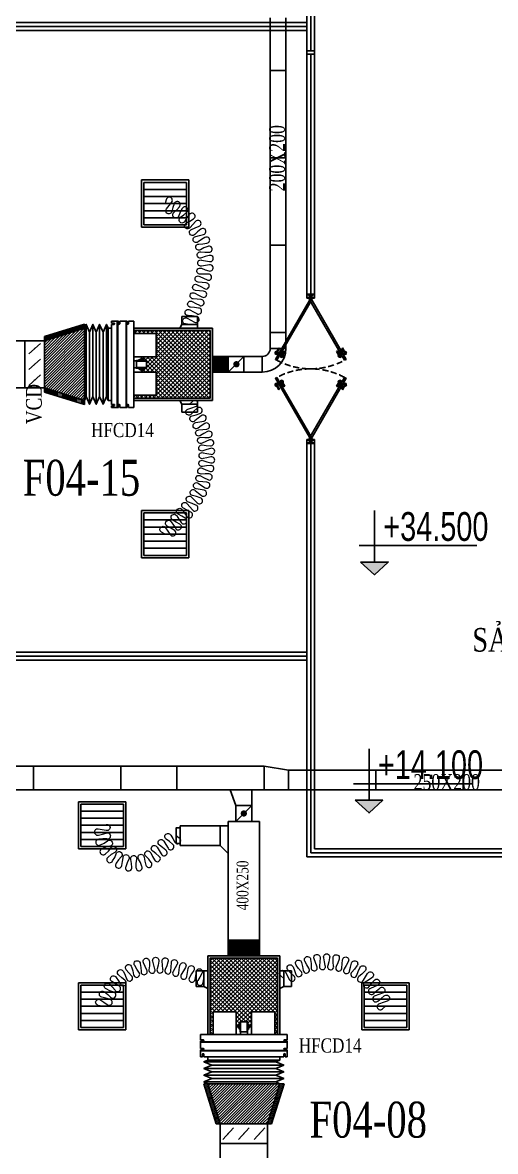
# Model space of a CAD drawing. Header units: metres. Extents: x 352651 to 1421851, y -87441 to -24441.
# Drawn here: x 643170 to 649179, y -62804 to -48460 of the extents above; entities that cross this region are included whole.
import ezdxf
from ezdxf.enums import TextEntityAlignment as Align

# ---------------------------------------------------------------- set-up
doc = ezdxf.new("R2010")
doc.units = ezdxf.units.M
doc.header["$LTSCALE"] = 300
doc.header["$MEASUREMENT"] = 0
doc.linetypes.add('DASHED2', pattern=[0.375, 0.25, -0.125])
doc.layers.get('0').update_dxf_attribs({"linetype": 'CONTINUOUS'})
for name, color, linetype in [('bat noi mem', 4, 'CONTINUOUS'), ('CUA', 8, 'CONTINUOUS'), ('CUAGIO', 2, 'CONTINUOUS'), ('KHUAT', 8, 'DASHED2'), ('KT', 1, 'CONTINUOUS'), ('TEXT', 4, 'CONTINUOUS'), ('THAY', 9, 'CONTINUOUS'), ('thiet bi', 11, 'CONTINUOUS')]:
    doc.layers.add(name, color=color, linetype=linetype)
doc.layers.add('noi mem', color=5, linetype='BATTING', lineweight=0)
doc.styles.add('ANO', font='VnAvantH.TTF')
doc.styles.add('chu thich', font='vntimeh.shx', dxfattribs={"width": 0.8})
doc.styles.add('PHU', font='vntimeh.shx', dxfattribs={"width": 0.8})
doc.styles.add('ROMANS', font='romans.shx', dxfattribs={"width": 0.75, "bigfont": 'romancvn.shx'})
doc.linetypes.add('BATTING', pattern='A,0.0001,-0.1,[134,ltypeshp.shx,S=0.1,R=0,X=-0.1,Y=0],-0.2,[134,ltypeshp.shx,S=0.1,R=180,X=0.1,Y=0],-0.1', length=0.4001)
pattern_1 = [(90, (701404.173, -608471.175), (12.5, 6.25), [0, -12.5])]
pattern_2 = [(180, (1201650.94, -4495.648), (-6.25, 12.5), [0, -12.5])]

# ---------------------------------------------------------------- blocks, each defined once
blk = doc.blocks.new('COTSAN')
for p, q in [((0, 1.044), (0, 5.58)), ((-1.335, 2.537), (8.895, 2.537))]:
    blk.add_line(p, q)
blk.add_lwpolyline([(-1.199, 1.107), (1.201, 1.107), (0.001, 0)], close=True)
blk.add_solid([(-1.199, 1.107), (1.201, 1.107), (0.001, 0)])
at = {"style": 'ANO', "width": 0.75}
blk.add_attdef('+0.000', (0.773, 2.941), '', height=2.5, dxfattribs=at)
blk = doc.blocks.new('SAG')
at = {"layer": 'CUAGIO'}
for p, q in [((-300, 300), (-300, -300)), ((300, 300), (-300, 300)), ((300, -300), (300, 300)), ((-300, -300), (300, -300))]:
    blk.add_line(p, q, dxfattribs=at)
at = {"layer": 'CUAGIO', "color": 8}
for p, q in [((-270, 270), (-270, -270)), ((270, 270), (-270, 270)), ((-180, -270), (-180, 270)), ((-90, -270), (-90, 270)), ((0, -270), (0, 270)), ((90, -270), (90, 270)), ((180, -270), (180, 270)), ((270, -270), (270, 270)), ((-270, -270), (270, -270))]:
    blk.add_line(p, q, dxfattribs=at)
blk = doc.blocks.new('bac noi mem')
at = {"layer": 'bat noi mem'}
for p, q in [((493887, -64673), (493867, -64693)), ((494047, -64673), (493887, -64673)), ((494047, -64673), (494067, -64693)), ((494067, -64693), (493867, -64693)), ((493867, -64693), (493887, -64713)), ((493887, -64713), (493867, -64733)), ((494067, -64733), (493867, -64733)), ((493867, -64733), (493887, -64753)), ((493887, -64753), (493867, -64773)), ((494067, -64773), (493867, -64773)), ((493867, -64773), (493887, -64793)), ((493887, -64793), (493867, -64813)), ((494067, -64813), (493867, -64813)), ((493867, -64813), (493887, -64833)), ((493887, -64833), (493867, -64853)), ((494047, -64713), (493887, -64713)), ((494047, -64753), (493887, -64753)), ((494047, -64793), (493887, -64793)), ((494047, -64833), (493887, -64833)), ((494067, -64693), (494047, -64713)), ((494047, -64713), (494067, -64733)), ((494067, -64733), (494047, -64753)), ((494047, -64753), (494067, -64773)), ((494067, -64773), (494047, -64793)), ((494047, -64793), (494067, -64813)), ((494067, -64813), (494047, -64833)), ((494047, -64833), (494067, -64853)), ((494067, -64853), (493867, -64853)), ((493867, -64853), (493887, -64873)), ((494047, -64873), (493887, -64873)), ((494067, -64853), (494047, -64873))]:
    blk.add_line(p, q, dxfattribs=at)

msp = doc.modelspace()

# ---------------------------------------------------------------- hatches: boundary and pattern name
at = {"layer": 'CUAGIO'}
h = msp.add_hatch(dxfattribs=at)
h.set_pattern_fill('DOTS', color=2, scale=200, angle=90, style=0)
h.set_pattern_definition(pattern_1)
h.paths.add_polyline_path([(643447.1, -52502.4), (643447.1, -52450), (643957.1, -52292), (643957.1, -52344.4)])
h = msp.add_hatch(dxfattribs=at)
h.set_pattern_fill('ANSI31', color=256, scale=200, style=0)
h.set_pattern_definition([(45, (-181458.12, -88621.382), (-17.6776695, 17.6776695), [])])
h.paths.add_polyline_path([(643957.1, -52344.4), (643447.1, -52502.4), (643447.1, -53102.4), (643957.1, -53260.4)])
h = msp.add_hatch(dxfattribs=at)
h.set_pattern_fill('DOTS', color=2, scale=200, angle=-90, style=0)
h.set_pattern_definition([(270, (675119.59, 545734.478), (12.5, -6.25), [0, -12.5])])
h.paths.add_polyline_path([(645552.1, -53230.4), (644582.1, -53230.4), (644582.1, -53260.4), (645582.1, -53260.4), (645582.1, -52344.4), (644582.1, -52344.4), (644582.1, -52374.4), (645552.1, -52374.4)])
at = {"layer": 'CUAGIO', "ltscale": 1.5}
h = msp.add_hatch(dxfattribs=at)
h.set_pattern_fill('ANSI37', color=9, scale=300, style=0)
h.set_pattern_definition([(45, (176535.114, 157.193), (-26.5165043, 26.5165043), []), (135, (176535.114, 157.193), (-26.5165043, -26.5165043), [])])
h.paths.add_polyline_path([(644868.1, -52900.6), (644868.1, -53195.6), (644582.1, -53195.6), (644582.1, -53230.4), (645552.1, -53230.4), (645552.1, -52374.4), (644582.1, -52374.4), (644582.1, -52410.6), (644868.1, -52410.6), (644868.1, -52705.6), (644680.7, -52705.6), (644680.7, -52735), (644700.9, -52735), (644700.9, -52745.5), (644716.7, -52745.5), (644716.7, -52755.4), (644741.6, -52755.4, -1), (644743.7, -52761.9), (644743.7, -52844.3, -1), (644741.6, -52850.7), (644716.7, -52850.7), (644716.7, -52860.6), (644700.9, -52860.6), (644700.9, -52871.2), (644680.7, -52871.2), (644680.7, -52900.6)])
at = {"layer": 'CUAGIO'}
h = msp.add_hatch(dxfattribs=at)
h.set_pattern_fill('DOTS', color=2, scale=200, angle=90, style=0)
h.set_pattern_definition(pattern_1)
h.paths.add_polyline_path([(643447.1, -53154.7), (643447.1, -53102.4), (643957.1, -53260.4), (643957.1, -53312.7)])
h = msp.add_hatch(dxfattribs=at)
h.set_pattern_fill('DOTS', color=2, scale=200, style=0)
h.set_pattern_definition([(0, (47445.287, -30780.231), (6.25, 12.5), [0, -12.5])])
h.paths.add_polyline_path([(646410.1, -60347.7), (646410.1, -61317.7), (646440.1, -61317.7), (646440.1, -60317.7), (645524.1, -60317.7), (645524.1, -61317.7), (645554.1, -61317.7), (645554.1, -60347.7)])
at = {"layer": 'CUAGIO', "ltscale": 1.5}
h = msp.add_hatch(dxfattribs=at)
h.set_pattern_fill('ANSI37', color=9, scale=300, style=0)
h.set_pattern_definition([(45, (94860.246, -717.186), (-26.5165043, 26.5165043), []), (135, (94860.246, -717.186), (-26.5165043, -26.5165043), [])])
h.paths.add_polyline_path([(645885.3, -61031.7), (645885.3, -61219.1), (645914.7, -61219.1), (645914.7, -61198.9), (645925.3, -61198.9), (645925.3, -61183.1), (645935.2, -61183.1), (645935.2, -61158.2, -1), (645941.7, -61156.1), (646024, -61156.1, -1), (646030.5, -61158.2), (646030.5, -61183.1), (646040.4, -61183.1), (646040.4, -61198.9), (646050.9, -61198.9), (646050.9, -61219.1), (646080.3, -61219.1), (646080.3, -61031.7), (646375.3, -61031.7), (646375.3, -61317.7), (646410.1, -61317.7), (646410.1, -60347.7), (645554.1, -60347.7), (645554.1, -61317.7), (645590.3, -61317.7), (645590.3, -61031.7)])
at = {"layer": 'CUAGIO'}
h = msp.add_hatch(dxfattribs=at)
h.set_pattern_fill('DOTS', color=2, scale=200, angle=180, style=0)
h.set_pattern_definition(pattern_2)
h.paths.add_polyline_path([(645682.1, -62452.7), (645629.8, -62452.7), (645471.8, -61942.7), (645524.1, -61942.7)])
h = msp.add_hatch(dxfattribs=at)
h.set_pattern_fill('ANSI31', color=256, scale=200, style=0)
h.set_pattern_definition([(45, (-181458.12, -88268.802), (-17.6776695, 17.6776695), [])])
h.paths.add_polyline_path([(645524.1, -61942.7), (645682.1, -62452.7), (646282.1, -62452.7), (646440.1, -61942.7)])
h = msp.add_hatch(dxfattribs=at)
h.set_pattern_fill('DOTS', color=2, scale=200, angle=180, style=0)
h.set_pattern_definition(pattern_2)
h.paths.add_polyline_path([(646334.5, -62452.7), (646282.1, -62452.7), (646440.1, -61942.7), (646492.5, -61942.7)])

# ---------------------------------------------------------------- linework, layer by layer
at = {"layer": 'bat noi mem'}
for p, q in [((643957.1, -53260.4), (643957.1, -52344.4)), ((643978.6, -53210.4), (643978.6, -52294.4)), ((644064.3, -53210.4), (644064.3, -52294.4)), ((644150, -52294.4), (644150, -53210.4)), ((644235.7, -52294.4), (644235.7, -53210.4)), ((644021.4, -52394.4), (644021.4, -53310.4)), ((644107.1, -53310.4), (644107.1, -52394.4)), ((644192.9, -53310.4), (644192.9, -52394.4)), ((646182.1, -60117.7), (645782.1, -60117.7)), ((645802.1, -60117.7), (645782.1, -60137.7)), ((646182.1, -60137.7), (645782.1, -60137.7)), ((645782.1, -60137.7), (645802.1, -60157.7)), ((645802.1, -60157.7), (645782.1, -60177.7)), ((646182.1, -60177.7), (645782.1, -60177.7)), ((645782.1, -60177.7), (645802.1, -60197.7)), ((645802.1, -60197.7), (645782.1, -60217.7)), ((646182.1, -60217.7), (645782.1, -60217.7)), ((645782.1, -60217.7), (645802.1, -60237.7)), ((645802.1, -60237.7), (645782.1, -60257.7)), ((646162.1, -60157.7), (645802.1, -60157.7)), ((646162.1, -60197.7), (645802.1, -60197.7)), ((646162.1, -60237.7), (645802.1, -60237.7)), ((646162.1, -60117.7), (646182.1, -60137.7)), ((646182.1, -60137.7), (646162.1, -60157.7)), ((646162.1, -60157.7), (646182.1, -60177.7)), ((646182.1, -60177.7), (646162.1, -60197.7)), ((646162.1, -60197.7), (646182.1, -60217.7)), ((646182.1, -60217.7), (646162.1, -60237.7)), ((646162.1, -60237.7), (646182.1, -60257.7)), ((646182.1, -60257.7), (645782.1, -60257.7)), ((645782.1, -60257.7), (645802.1, -60277.7)), ((645802.1, -60277.7), (645782.1, -60297.7)), ((646182.1, -60297.7), (645782.1, -60297.7)), ((645782.1, -60297.7), (645802.1, -60317.7)), ((646162.1, -60277.7), (645802.1, -60277.7)), ((646162.1, -60317.7), (645802.1, -60317.7)), ((646182.1, -60257.7), (646162.1, -60277.7)), ((646162.1, -60277.7), (646182.1, -60297.7)), ((646182.1, -60297.7), (646162.1, -60317.7)), ((645474.1, -61664.1), (646390.1, -61664.1)), ((645474.1, -61749.8), (646390.1, -61749.8)), ((646490.1, -61707), (645574.1, -61707)), ((646490.1, -61792.7), (645574.1, -61792.7)), ((646390.1, -61835.5), (645474.1, -61835.5)), ((646390.1, -61921.3), (645474.1, -61921.3)), ((646440.1, -61942.7), (645524.1, -61942.7)), ((645574.1, -61878.4), (646490.1, -61878.4))]:
    msp.add_line(p, q, dxfattribs=at)
for points in [[(644257.1, -52344.4), (644235.7, -52294.4), (644192.9, -52394.4), (644150, -52294.4), (644107.1, -52394.4), (644064.3, -52294.4), (644021.4, -52394.4), (643978.6, -52294.4), (643957.1, -52344.4)], [(644257.1, -53260.4), (644235.7, -53210.4), (644192.9, -53310.4), (644150, -53210.4), (644107.1, -53310.4), (644064.3, -53210.4), (644021.4, -53310.4), (643978.6, -53210.4), (643957.1, -53260.4)], [(645524.1, -61642.7), (645474.1, -61664.1), (645574.1, -61707), (645474.1, -61749.8), (645574.1, -61792.7), (645474.1, -61835.5), (645574.1, -61878.4), (645474.1, -61921.3), (645524.1, -61942.7)], [(646440.1, -61642.7), (646390.1, -61664.1), (646490.1, -61707), (646390.1, -61749.8), (646490.1, -61792.7), (646390.1, -61835.5), (646490.1, -61878.4), (646390.1, -61921.3), (646440.1, -61942.7)]]:
    msp.add_lwpolyline(points, dxfattribs=at)
at = {"layer": 'CUA', "linetype": 'Continuous'}
for p, q in [((646782.1, -48859.6), (646782.1, -45809.6)), ((646782.1, -45809.6), (646782.1, -48859.6)), ((646832.1, -45809.6), (646832.1, -48819.6)), ((646882.1, -45809.6), (646882.1, -48859.6)), ((635982.1, -48459.6), (646782.1, -48459.6)), ((635982.1, -48509.6), (646782.1, -48509.6)), ((635982.1, -48559.6), (646782.1, -48559.6)), ((646782.1, -48859.6), (646782.1, -51909.6)), ((646832.1, -48859.6), (646832.1, -51909.6)), ((646882.1, -48859.6), (646882.1, -51909.6)), ((646782.1, -59059.6), (646782.1, -53809.6)), ((646782.1, -53809.6), (646782.1, -58873.5)), ((646832.1, -53809.6), (646832.1, -59009.6)), ((646882.1, -53809.6), (646882.1, -58959.6)), ((637982.1, -56459.6), (646782.1, -56459.6)), ((637982.1, -56509.6), (646782.1, -56509.6)), ((637982.1, -56559.6), (646782.1, -56559.6)), ((646782.1, -59059.6), (652432.1, -59059.6)), ((646832.1, -59009.6), (652432.1, -59009.6)), ((646882.1, -58959.6), (652432.1, -58959.6))]:
    msp.add_line(p, q, dxfattribs=at)
at = {"layer": 'CUA'}
for p, q in [((646782.1, -51909.6), (646881.7, -51909.6)), ((646881.7, -51962.3), (646782.1, -51909.6)), ((646782.1, -51962.3), (646881.7, -51909.6)), ((646782.1, -51962.3), (646782.1, -51909.6)), ((646881.7, -51962.3), (646881.7, -51909.6)), ((646881.7, -51962.3), (646782.1, -51962.3)), ((646383.6, -52680.4), (646412.5, -52630.2)), ((646400.5, -52638.5), (646426.5, -52593.5)), ((646411.3, -52644.7), (646437.3, -52599.7)), ((646426.5, -52593.5), (646437.3, -52599.7)), ((646467.2, -52677), (646493.1, -52631.9)), ((646478, -52683.2), (646503.9, -52638.2)), ((646503.9, -52638.2), (646493.1, -52631.9)), ((647159.9, -52638.2), (647170.7, -52631.9)), ((647185.9, -52683.2), (647159.9, -52638.2)), ((647196.7, -52677), (647170.7, -52631.9)), ((647237.3, -52593.5), (647226.5, -52599.7)), ((647252.5, -52644.7), (647226.5, -52599.7)), ((647263.3, -52638.5), (647237.3, -52593.5)), ((647280.3, -52680.4), (647251.3, -52630.2)), ((646419.9, -52669.5), (646374.9, -52643.5)), ((646441.5, -52681.9), (646486.4, -52707.9)), ((646450.2, -52718.8), (646479.1, -52668.7)), ((647222.4, -52681.9), (647177.4, -52707.9)), ((647213.7, -52718.8), (647184.7, -52668.7)), ((647244, -52669.5), (647288.9, -52643.5)), ((646419.9, -53049.7), (646374.9, -53075.6)), ((646383.6, -53038.8), (646412.5, -53088.9)), ((646441.5, -53037.2), (646486.4, -53011.3)), ((646450.2, -53000.3), (646479.1, -53050.5)), ((646467.2, -53042.2), (646493.1, -53087.2)), ((646478, -53035.9), (646503.9, -53081)), ((647185.9, -53035.9), (647159.9, -53081)), ((647196.7, -53042.2), (647170.7, -53087.2)), ((647222.4, -53037.2), (647177.4, -53011.3)), ((647213.7, -53000.3), (647184.7, -53050.5)), ((647244, -53049.7), (647288.9, -53075.6)), ((647280.3, -53038.8), (647251.3, -53088.9)), ((646400.5, -53080.6), (646426.5, -53125.7)), ((646411.3, -53074.4), (646437.3, -53119.4)), ((646426.5, -53125.7), (646437.3, -53119.4)), ((646503.9, -53081), (646493.1, -53087.2)), ((647159.9, -53081), (647170.7, -53087.2)), ((647252.5, -53074.4), (647226.5, -53119.4)), ((647237.3, -53125.7), (647226.5, -53119.4)), ((647263.3, -53080.6), (647237.3, -53125.7)), ((646881.7, -53756.8), (646782.1, -53756.8)), ((646881.7, -53756.8), (646782.1, -53809.6)), ((646782.1, -53756.8), (646881.7, -53809.6)), ((646782.1, -53756.8), (646782.1, -53809.6)), ((646881.7, -53756.8), (646881.7, -53809.6)), ((646782.1, -53809.6), (646881.7, -53809.6))]:
    msp.add_line(p, q, dxfattribs=at)
at = {"layer": 'CUA', "linetype": 'Continuous'}
msp.add_lwpolyline([(646882.1, -48859.6), (646882.1, -48819.6), (646782.1, -48819.6), (646782.1, -48859.6)], close=True, dxfattribs=at)
at = {"layer": 'CUA'}
for points in [[(646401.6, -52749.9), (646850.2, -51972.9), (646831.9, -51962.3), (646383.3, -52739.4)], [(647262.2, -52749.9), (646813.6, -51972.9), (646831.9, -51962.3), (647280.5, -52739.4)], [(646401.6, -52969.2), (646850.2, -53746.2), (646831.9, -53756.8), (646383.3, -52979.8)], [(647262.2, -52969.2), (646813.6, -53746.2), (646831.9, -53756.8), (647280.5, -52979.8)]]:
    msp.add_lwpolyline(points, close=True, dxfattribs=at)
for centre, major_axis in [((646397.4, -52656.5), (4.7, -17.6)), ((647199.9, -52694.9), (17.6, -4.7)), ((646464, -53024.2), (-17.6, 4.7)), ((647266.5, -53062.7), (-4.7, 17.6))]:
    msp.add_ellipse(centre, major_axis=major_axis, ratio=1, dxfattribs=at)
at = {"layer": 'CUA', "extrusion": (0, 0, -1)}
for centre, major_axis in [((647266.5, -52656.5), (-4.7, -17.6)), ((646464, -52694.9), (-17.6, -4.7)), ((646397.4, -53062.7), (4.7, 17.6)), ((647199.9, -53024.2), (17.6, 4.7))]:
    msp.add_ellipse(centre, major_axis=major_axis, ratio=1, dxfattribs=at)
at = {"layer": 'CUAGIO'}
for p, q in [((646317.1, -52601.1), (646317.1, -48398.3)), ((646517.1, -52601.1), (646517.1, -48398.3)), ((645192.8, -52194.7), (645392.8, -52194.7)), ((645392.8, -52294.4), (645392.8, -52194.7)), ((645192.8, -52294.4), (645392.8, -52294.4)), ((645392.8, -52294.4), (645192.8, -52294.4)), ((645392.8, -52294.4), (645192.8, -52294.4)), ((644582.1, -52374.4), (645552.1, -52374.4)), ((643396.4, -52535.4), (643247.8, -52669.3)), ((646317.1, -52601.1), (646517.1, -52601.1)), ((643396.4, -52735.4), (643247.8, -52869.3)), ((646217.1, -52701.1), (645582.1, -52701.1)), ((645982.1, -52701.1), (645782.1, -52901.1)), ((645782.1, -52901.1), (645782.1, -52701.1)), ((645982.1, -52901.1), (645982.1, -52701.1)), ((646217.1, -52701.1), (646217.1, -52901.1)), ((646217.1, -52901.1), (645582.1, -52901.1)), ((643396.4, -52935.4), (643247.8, -53069.3)), ((644582.1, -53230.4), (645552.1, -53230.4)), ((644582.1, -53260.4), (645003.5, -53260.4)), ((645392.8, -53310.4), (645192.8, -53310.4)), ((645392.8, -53310.4), (645192.8, -53310.4)), ((645392.8, -53310.4), (645192.8, -53310.4)), ((645392.8, -53310.4), (645392.8, -53410.1)), ((645192.8, -53410.1), (645392.8, -53410.1)), ((637009.7, -57909.6), (646240.6, -57909.6)), ((643310.6, -57909.6), (643310.6, -58209.6)), ((643310.6, -57909.6), (643310.6, -58209.6)), ((644420.6, -57909.6), (644420.6, -58209.6)), ((645130.6, -57909.6), (645130.6, -58209.6)), ((646240.6, -58209.6), (646240.6, -57909.6)), ((646240.6, -57909.6), (646550.6, -57959.6)), ((646240.6, -57909.6), (646240.6, -58209.6)), ((646550.2, -57959.6), (650790.1, -57959.5)), ((646550.6, -57959.6), (646550.6, -58209.6)), ((647660.6, -57959.6), (647660.6, -58209.6)), ((648770.6, -57959.6), (648770.6, -58209.6)), ((637009.7, -58209.6), (650790.1, -58209.5)), ((645882.1, -58409.6), (645807.1, -58209.6)), ((646082.1, -58209.6), (646082.1, -58415.6)), ((645882.1, -58409.6), (646082.1, -58409.6)), ((646082.1, -58409.6), (645882.1, -58609.5)), ((645882.1, -58409.6), (645882.1, -58609.5)), ((646082.1, -58409.6), (645882.1, -58409.6)), ((646082.1, -58409.6), (646082.1, -58609.5)), ((645172.2, -58916.6), (645172.2, -58666.6)), ((645172.2, -58666.6), (645782.1, -58666.6)), ((645182.2, -58666.6), (645782.1, -58666.6)), ((645682.1, -58916.6), (645682.1, -58666.6)), ((645682.1, -58916.6), (645682.1, -58666.6)), ((645782.1, -59751.5), (645782.1, -58609.5)), ((645782.1, -58609.5), (645782.1, -60317.7)), ((646182.1, -58609.5), (645782.1, -58609.5)), ((645882.1, -58609.5), (646082.1, -58609.5)), ((646082.1, -58609.5), (646182.1, -58609.5)), ((646182.1, -60317.7), (646182.1, -58609.5)), ((645682.1, -58916.6), (645172.2, -58916.6)), ((645682.1, -58916.6), (645182.2, -58916.6)), ((645682.1, -58916.6), (645782.1, -59016.6)), ((645682.1, -58916.6), (645782.1, -59016.6)), ((645554.1, -61317.7), (645554.1, -60347.7)), ((646410.1, -61317.7), (646410.1, -60347.7)), ((645374.4, -60707), (645374.4, -60507)), ((645474.1, -60507), (645374.4, -60507)), ((645474.1, -60707), (645474.1, -60507)), ((645474.1, -60507), (645474.1, -60707)), ((645474.1, -60507), (645474.1, -60707)), ((646490.1, -60507), (646490.1, -60707)), ((646490.1, -60507), (646490.1, -60707)), ((646490.1, -60707), (646490.1, -60507)), ((646589.8, -60507), (646589.8, -60707)), ((646490.1, -60707), (646589.8, -60707)), ((646440.1, -61317.7), (646440.1, -60896.3)), ((645849.1, -62503.4), (645715.2, -62652)), ((646049.1, -62503.4), (645915.2, -62652)), ((646249.1, -62503.4), (646115.2, -62652)), ((646282.1, -62702.7), (645682.1, -62702.7))]:
    msp.add_line(p, q, dxfattribs=at)
at = {"layer": 'CUAGIO', "color": 2}
for p, q in [((646517.1, -49068.3), (646317.1, -49068.3)), ((646517.1, -50178.3), (646317.1, -50178.3)), ((646517.1, -51288.3), (646317.1, -51288.3)), ((643957.1, -53312.7), (643957.1, -52292)), ((644582.1, -52344.4), (645582.1, -52344.4)), ((645582.1, -52344.4), (645582.1, -53260.4)), ((643447.1, -52450), (643447.1, -52502.4)), ((645552.1, -52374.4), (645552.1, -53230.4)), ((646517.1, -52398.3), (646317.1, -52398.3)), ((643447.1, -53086.9), (643447.1, -52517.9)), ((643447.1, -53102.4), (643447.1, -53154.7)), ((643957.1, -53260.4), (643957.1, -53312.7)), ((645582.1, -53260.4), (644582.1, -53260.4)), ((645524.1, -61317.7), (645524.1, -60317.7)), ((645524.1, -60317.7), (646440.1, -60317.7)), ((645554.1, -60347.7), (646410.1, -60347.7)), ((646440.1, -60317.7), (646440.1, -61317.7)), ((646492.5, -61942.7), (645471.8, -61942.7)), ((646440.1, -61942.7), (646492.5, -61942.7)), ((645629.8, -62452.7), (645682.1, -62452.7)), ((646282.1, -62452.7), (646334.5, -62452.7))]:
    msp.add_line(p, q, dxfattribs=at)
at = {"layer": 'CUAGIO'}
for points in [[(645192.8, -52194.7), (645192.8, -52294.4)], [(643957.1, -52292), (643447.1, -52450)], [(643447.1, -53102.4), (643957.1, -53260.4), (643957.1, -52344.4), (643447.1, -52502.4)], [(645167.6, -52344.4), (645192.8, -52294.4)], [(645392.8, -52344.4), (645392.8, -52294.4)], [(645392.8, -52344.4), (645392.8, -52294.4)], [(645392.8, -52294.4), (645392.8, -52344.4)], [(643447.1, -53154.7), (643957.1, -53312.7)], [(645167.6, -53260.4), (645192.8, -53310.4)], [(645192.8, -53410.1), (645192.8, -53310.4)], [(645392.8, -53260.4), (645392.8, -53310.4)], [(645392.8, -53260.4), (645392.8, -53310.4)], [(645392.8, -53310.4), (645392.8, -53260.4)], [(645524.1, -60507), (645474.1, -60507)], [(646440.1, -60507), (646490.1, -60507)], [(646440.1, -60507), (646490.1, -60507)], [(646589.8, -60507), (646490.1, -60507)], [(645374.4, -60707), (645474.1, -60707)], [(645524.1, -60732.2), (645474.1, -60707)], [(646440.1, -60732.2), (646490.1, -60707)], [(645471.8, -61942.7), (645629.8, -62452.7)], [(646282.1, -62452.7), (646440.1, -61942.7), (645524.1, -61942.7), (645682.1, -62452.7)], [(646334.5, -62452.7), (646492.5, -61942.7)]]:
    msp.add_lwpolyline(points, dxfattribs=at)
at = {"layer": 'CUAGIO', "color": 2}
for points in [[(642087.1, -52502.4), (642087.1, -53102.4), (643197.1, -53102.4), (643197.1, -52502.4)], [(645682.1, -63812.7), (646282.1, -63812.7), (646282.1, -62702.7), (645682.1, -62702.7)]]:
    msp.add_lwpolyline(points, close=True, dxfattribs=at)
at = {"layer": 'CUAGIO'}
for points in [[(643197.1, -53102.4), (643197.1, -52502.4), (643447.1, -52502.4), (643447.1, -53102.4)], [(645172.2, -58891.6), (645122.2, -58891.6), (645122.2, -58691.6), (645172.2, -58691.6)], [(645682.1, -62702.7), (646282.1, -62702.7), (646282.1, -62452.7), (645682.1, -62452.7)]]:
    msp.add_lwpolyline(points, close=True, dxfattribs=at)
for points, const_width in [([(643322.1, -52607.4, 1), (643322.1, -52597.4, 1)], 10), ([(645887.6, -52781.1, 1), (645887.6, -52821.1, 1)], 40), ([(643322.1, -52807.4, 1), (643322.1, -52797.4, 1)], 10), ([(643322.1, -53007.4, 1), (643322.1, -52997.4, 1)], 10), ([(646002.1, -58509.5, -1), (645962.1, -58509.5, -1)], 40), ([(645777.1, -62577.7, -1), (645787.1, -62577.7, -1)], 10), ([(645977.1, -62577.7, -1), (645987.1, -62577.7, -1)], 10), ([(646177.1, -62577.7, -1), (646187.1, -62577.7, -1)], 10)]:
    msp.add_lwpolyline(points, format="xyb", close=True, dxfattribs=dict(at, const_width=const_width))
for radius in [100, 300]:
    msp.add_arc((646217.1, -52601.1), radius, 270, 0, dxfattribs=at)
at = {"layer": 'KHUAT'}
for centre, start, end in [((646831.9, -51960.3), 241.40997, 298.59003), ((646831.9, -53758.8), 61.40997, 118.59003)]:
    msp.add_arc(centre, 899.3, start, end, dxfattribs=at)
at = {"layer": 'noi mem', "linetype": 'ByBlock', "ltscale": 1.5}
for points in [[(645292.8, -52294.4), (645242.1, -52289.3, -1.3333333), (645263.7, -52217.5), (645308.8, -52241.1), (645353.9, -52264.8, 1.3333333), (645375.4, -52192.9), (645324.7, -52187.9), (645274, -52182.9, -1.3333333), (645295.5, -52111), (645340.6, -52134.7), (645385.8, -52158.3, 1.3333333), (645407.3, -52086.4), (645356.6, -52081.4), (645305.9, -52076.4, -1.3333333), (645327.4, -52004.5), (645372.5, -52028.2), (645417.6, -52051.8, 1.3333333), (645439.1, -51980), (645388.5, -51974.9), (645337.8, -51969.9, -1.3333333), (645359.3, -51898), (645404.4, -51921.7), (645449.5, -51945.3, 1.3333333), (645471, -51873.5), (645420.3, -51868.4), (645369.6, -51863.4, -1.3333333), (645391.1, -51791.6), (645436.3, -51815.2), (645481.4, -51838.8, 1.3333333), (645502.9, -51767), (645452.2, -51762), (645401.6, -51757.2, -1.3333333), (645422.8, -51685.2), (645467.9, -51708.7), (645514.8, -51729.7, 1.3333333), (645532, -51656.7), (645480.6, -51654.6), (645430.2, -51656.3, -1.3333333), (645442.2, -51582.2), (645489.5, -51599.7), (645538.9, -51613.9, 1.3333333), (645545.6, -51539.2), (645494.4, -51544.4), (645444.8, -51553.2, -1.3333333), (645446.1, -51478.2), (645495.5, -51488.8), (645546.4, -51495.9, 1.3333333), (645542.5, -51421), (645492.6, -51433.3), (645444.6, -51449.1, -1.3333333), (645435.4, -51374.6), (645485.7, -51378.2), (645537.1, -51378, 1.3333333), (645522.7, -51304.4), (645475, -51323.7), (645429.8, -51346, -1.3333333), (645410.1, -51273.7), (645460.4, -51270.1), (645511.3, -51262.6, 1.3333333), (645486.6, -51191.8), (645442.1, -51217.6), (645400.5, -51246.1, -1.3333333), (645370.8, -51177.2), (645420.1, -51166.6), (645469.4, -51152, 1.3333333), (645434.9, -51085.4), (645394.6, -51117.2), (645357.4, -51151.4, -1.3333333), (645318.3, -51087.4), (645365.6, -51069.8), (645412.3, -51048.4, 1.3333333), (645368.8, -50987.4), (645333.3, -51024.6), (645301.3, -51063.6, -1.3333333), (645253.6, -51005.8), (645297.9, -50981.8), (645341.2, -50954, 1.3333333), (645289.5, -50899.7), (645259.6, -50941.5), (645233.5, -50984.7, -1.3333333), (645178, -50934.2), (645218.5, -50904.1), (645257.4, -50870.5, 1.3333333), (645198.5, -50824.1), (645174.9, -50869.7), (645155.1, -50916.1, -1.3333333), (645093.1, -50874), (645128.9, -50838.5), (645162.7, -50799.7, 1.3333333), (645097.8, -50762.1), (645080.9, -50810.6), (645066.5, -50859.4, -1.3333333), (644999.9, -50824.9), (645031.5, -50785), (645063.1, -50745.1, 1.3333333), (644996.4, -50710.7), (644982.1, -50759.6)], [(644982.1, -54959.6), (644937.5, -54934.2, -1.3333333), (644988.3, -54879.1), (645017.3, -54921.5), (645046.2, -54963.9, 1.3333333), (645097, -54908.7), (645052.4, -54883.3), (645007.7, -54858, -1.3333333), (645058.6, -54802.8), (645087.5, -54845.2), (645116.4, -54887.6, 1.3333333), (645167.2, -54832.5), (645122.6, -54807.1), (645078, -54781.8, -1.3333333), (645128.8, -54726.6), (645157.7, -54769), (645186.6, -54811.4, 1.3333333), (645237.5, -54756.3), (645192.8, -54730.9), (645148.2, -54705.5, -1.3333333), (645199, -54650.4), (645227.9, -54692.8), (645257.9, -54734.8, 1.3333333), (645307.7, -54678.7), (645262.3, -54654), (645216.3, -54631.9, -1.3333333), (645263.3, -54573.5), (645294.8, -54613.6), (645328.7, -54652.6, 1.3333333), (645372.8, -54591.9), (645325.2, -54571.7), (645277.3, -54554.2, -1.3333333), (645318.4, -54491.5), (645353.6, -54528.4), (645391.1, -54563.8, 1.3333333), (645429.1, -54499.2), (645379.9, -54483.7), (645330.5, -54470.9, -1.3333333), (645365.3, -54404.5), (645403.9, -54437.8), (645444.7, -54469.4, 1.3333333), (645476.2, -54401.4), (645425.7, -54390.8), (645375.3, -54382.8, -1.3333333), (645403.4, -54313.3), (645445.1, -54342.7), (645488.8, -54370.3, 1.3333333), (645513.5, -54299.5), (645462.2, -54293.8), (645411.3, -54290.8, -1.3333333), (645432.6, -54218.9), (645476.9, -54244.1), (645523.1, -54267.3, 1.3333333), (645540.8, -54194.4), (645489.2, -54193.8), (645438.2, -54195.8, -1.3333333), (645452.4, -54122.1), (645499, -54142.9), (645547.2, -54161.5, 1.3333333), (645557.7, -54087.2), (645506.3, -54091.6), (645455.7, -54098.5, -1.3333333), (645462.7, -54023.9), (645511.1, -54040), (645560.9, -54053.8, 1.3333333), (645564.2, -53978.9), (645513.4, -53988.2), (645463.8, -54000.1, -1.3333333), (645463.4, -53925.1), (645513.2, -53936.4), (645564, -53945.3, 1.3333333), (645560, -53870.4), (645510.4, -53884.7), (645462.2, -53901.3, -1.3333333), (645454.5, -53826.7), (645505.1, -53833.1), (645556.6, -53837.1, 1.3333333), (645545.4, -53762.9), (645497.4, -53781.9), (645451, -53803.1, -1.3333333), (645436.1, -53729.6), (645487.1, -53731.1), (645538.7, -53730, 1.3333333), (645520.3, -53657.3), (645474.4, -53680.9), (645430.3, -53706.5, -1.3333333), (645408.4, -53634.8), (645459.3, -53631.3), (645510.5, -53625.2, 1.3333333), (645485.1, -53554.6), (645441.7, -53582.6), (645400.3, -53612.3, -1.3333333), (645371.5, -53543.1), (645421.8, -53534.7), (645472.3, -53523.6, 1.3333333), (645440.1, -53455.9), (645399.6, -53487.9), (645361.3, -53521.6, -1.3333333), (645325.9, -53455.4), (645375.2, -53442.2), (645424.3, -53426.3, 1.3333333), (645385.8, -53362), (645348.6, -53397.8), (645312.6, -53434.4, -1.3333333), (645272.3, -53371.2), (645320.7, -53354.1), (645369.1, -53337, 1.3333333), (645328.8, -53273.7), (645292.8, -53310.4)], [(644182.1, -58659.6), (644232, -58650, -1.3333333), (644233.1, -58725), (644183, -58716.9), (644132.7, -58709, 1.3333333), (644134.1, -58784), (644184, -58774.2), (644231.5, -58759.3, -1.3333333), (644240.9, -58833.7), (644191.2, -58831), (644139.6, -58836.2, 1.3333333), (644159.8, -58908.4), (644206.6, -58886.1), (644247.7, -58858.1, -1.3333333), (644278.2, -58926.6), (644229.9, -58938.5), (644182.1, -58958.4, 1.3333333), (644222.3, -59021.7), (644260.6, -58986.8), (644291.8, -58948.1, -1.3333333), (644340.9, -59004.8), (644298.1, -59030.1), (644258, -59063, 1.3333333), (644314.9, -59111.9), (644341.5, -59067.5), (644360.1, -59021.3, -1.3333333), (644423.5, -59061.4), (644389.9, -59098.1), (644361.1, -59141.1, 1.3333333), (644429.7, -59171.5), (644442.2, -59121.2), (644446.7, -59071.7, -1.3333333), (644519, -59091.7), (644497.4, -59136.5), (644482.4, -59186.1, 1.3333333), (644556.8, -59195.3), (644554.3, -59143.5), (644544.2, -59094.8, -1.3333333), (644619.2, -59093), (644611.5, -59142.2), (644611.5, -59194, 1.3333333), (644685.4, -59181.2), (644667.9, -59132.4), (644644.2, -59088.7, -1.3333333), (644715.4, -59065.2), (644722.3, -59114.5), (644737.3, -59164.1, 1.3333333), (644804.3, -59130.5), (644773.5, -59088.8), (644738.1, -59053.9, -1.3333333), (644799.5, -59010.8), (644820.4, -59055.9), (644846.6, -59099.6, 1.3333333), (644903.2, -59050.3), (644863.6, -59018.3), (644824, -58986.6, -1.3333333), (644880.4, -58937.1), (644906.7, -58980.5), (644933, -59024, 1.3333333), (644989.4, -58974.5), (644949.8, -58942.8), (644910.2, -58911, -1.3333333), (644966.6, -58861.5), (644992.9, -58905), (645019.2, -58948.4, 1.3333333), (645075.6, -58898.9), (645036, -58867.2), (644996.4, -58835.4, -1.3333333), (645052.8, -58786), (645079.1, -58829.4), (645105.4, -58872.8, 1.3333333), (645161.8, -58823.4), (645122.2, -58791.6)], [(644182.1, -60959.6), (644132.5, -60948.3, -1.3333333), (644162.8, -60879.7), (644204.6, -60908.8), (644246.3, -60938, 1.3333333), (644276.7, -60869.5), (644227.1, -60858.1), (644177.6, -60844, -1.3333333), (644211.6, -60777.1), (644252.2, -60808.7), (644289.4, -60842.7, 1.3333333), (644328.4, -60778.6), (644281, -60761.3), (644234.3, -60739.7, -1.3333333), (644278, -60678.8), (644313.4, -60716.2), (644344.9, -60755.5, 1.3333333), (644393.2, -60698.1), (644349.1, -60673.8), (644306.2, -60645.3, -1.3333333), (644358.7, -60591.8), (644387.9, -60634.2), (644413.1, -60677.8, 1.3333333), (644469.6, -60628.5), (644429.7, -60597.7), (644391.6, -60563, -1.3333333), (644451.7, -60518.1), (644474.1, -60564.4), (644492.4, -60611.4, 1.3333333), (644555.7, -60571.3), (644520.9, -60534.7), (644488.6, -60494.7, -1.3333333), (644554.8, -60459.5), (644569.9, -60508.7), (644580.8, -60557.9, 1.3333333), (644649.5, -60527.9), (644620.7, -60486.4), (644594.8, -60442, -1.3333333), (644665.7, -60417.2), (644673.1, -60468.2), (644676.3, -60518.5, 1.3333333), (644748.8, -60499.3), (644726.7, -60453.9), (644707.9, -60406, -1.3333333), (644781.7, -60392.4), (644781.2, -60443.9), (644776.8, -60494.1, 1.3333333), (644851.4, -60486.1), (644836.4, -60438), (644825.1, -60387.8, -1.3333333), (644900.1, -60385.5), (644891.8, -60436.3), (644879.8, -60485.3, 1.3333333), (644954.7, -60488.8), (644947.3, -60438.9), (644943.8, -60387.6, -1.3333333), (645018.2, -60396.8), (645002.3, -60445.8), (644982.9, -60492.3, 1.3333333), (645056.4, -60507.2), (645056.7, -60456.8), (645061.1, -60405.5, -1.3333333), (645133.2, -60426), (645110, -60471.9), (645084, -60515.4, 1.3333333), (645154.6, -60540.7), (645162.2, -60490.7), (645170.6, -60440.4, -1.3333333), (645240.8, -60466.6), (645214.2, -60510.1), (645187.6, -60553.5, 1.3333333), (645257.9, -60579.7), (645266.2, -60529.5), (645274.5, -60479.2, -1.3333333), (645344.8, -60505.4), (645318.2, -60548.8), (645291.6, -60592.3, 1.3333333), (645361.8, -60618.5), (645370.2, -60568.2), (645378.5, -60518, -1.3333333), (645448.8, -60544.2), (645422.2, -60587.6), (645395.5, -60631, 1.3333333), (645465.8, -60657.2), (645474.1, -60607)], [(646490.1, -60607), (646452.6, -60572.7, -1.3333333), (646512.2, -60527.2), (646535.4, -60572.4), (646558.4, -60617.7, 1.3333333), (646618.1, -60572.3), (646580.7, -60538), (646544.9, -60501.2, -1.3333333), (646606.9, -60459.1), (646627.8, -60506.1), (646644.5, -60553.5, 1.3333333), (646709.6, -60516.2), (646677.2, -60477.8), (646647.4, -60436, -1.3333333), (646715.1, -60403.8), (646728.6, -60453.4), (646738, -60502.8, 1.3333333), (646808, -60475.8), (646781.7, -60432.9), (646758.6, -60387.1, -1.3333333), (646830.4, -60365.6), (646836.3, -60416.6), (646838, -60466.8, 1.3333333), (646911.3, -60450.8), (646891.9, -60404.4), (646875.9, -60355.6, -1.3333333), (646950.1, -60345.2), (646948.2, -60396.5), (646942.3, -60446.4, 1.3333333), (647017.2, -60441.7), (647005, -60392.9), (646996.6, -60342.2, -1.3333333), (647071.6, -60343.2), (647061.9, -60393.6), (647048.5, -60442.1, 1.3333333), (647123.2, -60448.7), (647118.6, -60398.6), (647118, -60347.3, -1.3333333), (647192, -60359.6), (647174.8, -60408), (647154.2, -60453.8, 1.3333333), (647227, -60471.7), (647230, -60421.5), (647237.2, -60370.7, -1.3333333), (647308.5, -60394), (647284.1, -60439.3), (647256.8, -60481.5, 1.3333333), (647326.1, -60510.2), (647336.7, -60461), (647351.5, -60411.9, -1.3333333), (647418.4, -60445.7), (647387.5, -60486.8), (647354.1, -60524.4, 1.3333333), (647418.2, -60563.2), (647436.1, -60516.2), (647458.2, -60469.9, -1.3333333), (647519.2, -60513.5), (647482.4, -60549.4), (647443.8, -60581.5, 1.3333333), (647501.3, -60629.6), (647526.1, -60585.9), (647554.9, -60543.4, -1.3333333), (647608.6, -60595.8), (647566.8, -60625.6), (647523.7, -60651.5, 1.3333333), (647573.3, -60707.8), (647604.4, -60668.3), (647639.4, -60630.7, -1.3333333), (647684.5, -60690.6), (647638.7, -60713.8), (647592.2, -60732.9, 1.3333333), (647632.6, -60796), (647669.4, -60761.7), (647708.4, -60729.1, -1.3333333), (647745.6, -60794.2), (647697.6, -60811.2), (647649.7, -60828, 1.3333333), (647686.8, -60893.2), (647725.8, -60860.6), (647764.8, -60828, -1.3333333), (647801.9, -60893.2), (647754, -60910.1), (647706, -60927, 1.3333333), (647743.2, -60992.2), (647782.1, -60959.6)]]:
    msp.add_lwpolyline(points, format="xyb", dxfattribs=at)
at = {"layer": 'thiet bi'}
for p, q in [((644257.1, -53260.4), (644257.1, -52344.4)), ((644257.1, -52344.4), (644300.1, -52344.4)), ((644300.1, -52253.4), (644389.1, -52253.4)), ((644300.1, -53311.9), (644300.1, -52294)), ((644373.9, -53351.9), (644373.9, -52253.9)), ((644379.4, -53351.9), (644379.4, -52253.9)), ((644405.1, -52253.4), (644500.1, -52253.4)), ((644485.4, -53351.9), (644485.4, -52253.9)), ((644490.4, -53351.9), (644490.4, -52253.9)), ((644516.1, -52253.4), (644582.1, -52253.4)), ((644615.3, -52758.6), (644582.1, -52758.6)), ((644743.7, -52755.4), (644617.6, -52755.4)), ((644617.6, -52755.4), (644617.6, -52850.7)), ((644617.6, -52761.9), (644743.7, -52761.9)), ((644644.7, -52755.4), (644644.7, -52745.5)), ((644644.7, -52745.5), (644716.7, -52745.5)), ((644660.5, -52745.5), (644660.5, -52735)), ((644660.5, -52735), (644700.9, -52735)), ((644680.7, -52735), (644680.7, -52705.6)), ((644700.9, -52745.5), (644700.9, -52735)), ((644716.7, -52755.4), (644716.7, -52745.5)), ((644743.7, -52755.4), (644743.7, -52850.7)), ((644615.3, -52847.5), (644582.1, -52847.5)), ((644617.6, -52844.3), (644743.7, -52844.3)), ((644743.7, -52850.7), (644617.6, -52850.7)), ((644644.7, -52850.7), (644644.7, -52860.6)), ((644644.7, -52860.6), (644716.7, -52860.6)), ((644660.5, -52860.6), (644660.5, -52871.2)), ((644660.5, -52871.2), (644700.9, -52871.2)), ((644680.7, -52871.2), (644680.7, -52900.6)), ((644700.9, -52860.6), (644700.9, -52871.2)), ((644716.7, -52850.7), (644716.7, -52860.6)), ((644257.1, -53260.4), (644300.1, -53260.4)), ((644300.1, -53352.4), (644389.1, -53352.4)), ((644405.1, -53352.4), (644500.1, -53352.4)), ((644516.1, -53352.4), (644582.1, -53352.4)), ((645914.7, -61219.1), (645885.3, -61219.1)), ((645914.7, -61239.3), (645914.7, -61198.9)), ((645925.3, -61198.9), (645914.7, -61198.9)), ((645925.3, -61239.3), (645914.7, -61239.3)), ((645925.3, -61255.1), (645925.3, -61183.1)), ((645935.2, -61183.1), (645925.3, -61183.1)), ((645935.2, -61156.1), (645935.2, -61282.2)), ((645935.2, -61156.1), (646030.5, -61156.1)), ((645941.7, -61282.2), (645941.7, -61156.1)), ((646024, -61282.2), (646024, -61156.1)), ((646030.5, -61156.1), (646030.5, -61282.2)), ((646030.5, -61183.1), (646040.4, -61183.1)), ((646040.4, -61255.1), (646040.4, -61183.1)), ((646040.4, -61198.9), (646050.9, -61198.9)), ((646040.4, -61239.3), (646050.9, -61239.3)), ((646050.9, -61239.3), (646050.9, -61198.9)), ((646050.9, -61219.1), (646080.3, -61219.1)), ((645433.2, -61383.7), (645433.2, -61317.7)), ((645935.2, -61255.1), (645925.3, -61255.1)), ((645935.2, -61282.2), (646030.5, -61282.2)), ((645938.4, -61284.5), (645938.4, -61317.7)), ((646027.3, -61284.5), (646027.3, -61317.7)), ((646030.5, -61255.1), (646040.4, -61255.1)), ((646532.2, -61383.7), (646532.2, -61317.7)), ((645433.2, -61494.7), (645433.2, -61399.7)), ((645433.2, -61599.7), (645433.2, -61510.7)), ((646531.7, -61409.4), (645433.7, -61409.4)), ((646531.7, -61414.4), (645433.7, -61414.4)), ((646531.7, -61520.4), (645433.7, -61520.4)), ((646531.7, -61525.9), (645433.7, -61525.9)), ((646532.2, -61494.7), (646532.2, -61399.7)), ((646532.2, -61599.7), (646532.2, -61510.7)), ((646491.6, -61599.7), (645473.8, -61599.7)), ((645524.1, -61642.7), (645524.1, -61599.7)), ((646440.1, -61642.7), (645524.1, -61642.7)), ((646440.1, -61642.7), (646440.1, -61599.7))]:
    msp.add_line(p, q, dxfattribs=at)
for points in [[(644300.1, -52253.4), (644300.1, -52278)], [(644405.1, -52253.4), (644500.1, -52253.4)], [(644582.1, -52253.4), (644582.1, -53352.4)], [(644300.1, -53352.4), (644300.1, -53327.9)], [(644405.1, -53352.4), (644500.1, -53352.4)], [(645433.2, -61317.7), (646532.2, -61317.7)], [(645433.2, -61494.7), (645433.2, -61399.7)], [(646532.2, -61494.7), (646532.2, -61399.7)], [(645433.2, -61599.7), (645457.8, -61599.7)], [(646532.2, -61599.7), (646507.6, -61599.7)]]:
    msp.add_lwpolyline(points, dxfattribs=at)
for points in [[(644300.1, -52278), (644332.1, -52278, -1), (644332.1, -52294), (644300.1, -52294)], [(644405.1, -52253.4), (644405.1, -52286, -1), (644389.1, -52286), (644389.1, -52253.4)], [(644516.1, -52253.4), (644516.1, -52286, -1), (644500.1, -52286), (644500.1, -52253.4)], [(644300.1, -53327.9), (644332.1, -53327.9, 1), (644332.1, -53311.9), (644300.1, -53311.9)], [(644405.1, -53352.4), (644405.1, -53319.9, 1), (644389.1, -53319.9), (644389.1, -53352.4)], [(644516.1, -53352.4), (644516.1, -53319.9, 1), (644500.1, -53319.9), (644500.1, -53352.4)], [(645433.2, -61383.7), (645465.8, -61383.7, -1), (645465.8, -61399.7), (645433.2, -61399.7)], [(646532.2, -61383.7), (646499.6, -61383.7, 1), (646499.6, -61399.7), (646532.2, -61399.7)], [(645433.2, -61494.7), (645465.8, -61494.7, -1), (645465.8, -61510.7), (645433.2, -61510.7)], [(646532.2, -61494.7), (646499.6, -61494.7, 1), (646499.6, -61510.7), (646532.2, -61510.7)], [(645457.8, -61599.7), (645457.8, -61567.7, -1), (645473.8, -61567.7), (645473.8, -61599.7)], [(646507.6, -61599.7), (646507.6, -61567.7, 1), (646491.6, -61567.7), (646491.6, -61599.7)]]:
    msp.add_lwpolyline(points, format="xyb", dxfattribs=at)
for points in [[(644868.1, -52705.6), (644868.1, -52410.6), (644582.1, -52410.6), (644582.1, -52705.6)], [(644868.1, -52900.6), (644868.1, -53195.6), (644582.1, -53195.6), (644582.1, -52900.6)], [(645885.3, -61031.7), (645590.3, -61031.7), (645590.3, -61317.7), (645885.3, -61317.7)], [(646080.3, -61031.7), (646375.3, -61031.7), (646375.3, -61317.7), (646080.3, -61317.7)]]:
    msp.add_lwpolyline(points, close=True, dxfattribs=at)
for centre, start, end in [((644618.7, -52758.6), 108.04953, 251.95047), ((644742.7, -52758.6), 288.04953, 71.95047), ((644618.7, -52847.5), 108.04953, 251.95047), ((644742.7, -52847.5), 288.04953, 71.95047), ((645938.4, -61157.1), 18.04953, 161.95047), ((646027.3, -61157.1), 18.04953, 161.95047), ((645938.4, -61281.1), 198.04953, 341.95047), ((646027.3, -61281.1), 198.04953, 341.95047)]:
    msp.add_arc(centre, 3.41, start, end, dxfattribs=at)

# ---------------------------------------------------------------- block references
at = {"layer": 'CUAGIO', "rotation": 270}
for p in [(644982.1, -50759.6), (644182.1, -58659.6), (644182.1, -60959.6)]:
    msp.add_blockref('SAG', p, dxfattribs=at)
at = {"layer": 'CUAGIO'}
msp.add_blockref('bac noi mem', (151715.5, 11971.8), dxfattribs=at)
at = {"layer": 'CUAGIO', "xscale": -1, "rotation": 90}
for p in [(644982.1, -54959.6), (647782.1, -60959.6)]:
    msp.add_blockref('SAG', p, dxfattribs=at)
at = {"layer": 'THAY', "xscale": 146.3132159999805, "yscale": 146.3132160000096, "zscale": 146.313216}
for p, values in [((647641, -55475.9), {'+0.000': '+34.500'}), ((647572.6, -58503), {'+0.000': '+14.100'})]:
    msp.add_blockref('COTSAN', p, dxfattribs=at).add_auto_attribs(values)

# ---------------------------------------------------------------- texts
at = {"layer": 'CUAGIO', "color": 2, "style": 'PHU', "width": 0.75}
for s, height, p in [('200x200', 200, (646504.1, -50183.3)), ('400x250', 150, (646040.2, -59423.4))]:
    msp.add_text(s, height=height, rotation=90, dxfattribs=at).set_placement(p, align=Align.CENTER)
msp.add_text('250x200', height=200, dxfattribs=at).set_placement((648560.6, -58209.6), align=Align.CENTER)
at = {"layer": 'CUAGIO', "color": 2, "insert": (643213.7, -53562.1), "char_height": 200, "width": 439.881, "attachment_point": 1, "rotation": 90, "style": 'PHU'}
msp.add_mtext('VCD', dxfattribs=at)
at = {"layer": 'CUAGIO', "color": 2, "char_height": 180, "width": 795.013, "attachment_point": 7, "style": 'PHU'}
for insert in [(644040, -53730), (646680, -61550)]:
    msp.add_mtext('hfcd14', dxfattribs=dict(at, insert=insert))
at = {"layer": 'KT', "ltscale": 1.5, "char_height": 456.096, "width": 2517.297, "attachment_point": 1, "style": 'ROMANS'}
for s, insert in [('{\\fTimes New Roman|b0|i0|c0|p18;F04-15}', (643172.5, -54015.7)), ('{\\fTimes New Roman|b0|i0|c0|p18;F04-08}', (646816.7, -62172.2))]:
    msp.add_mtext(s, dxfattribs=dict(at, insert=insert))
at = {"layer": 'TEXT', "style": 'chu thich', "width": 0.8}
msp.add_text('s¶nh tÇng', height=300, dxfattribs=at).set_placement((649926.9, -56251.8), align=Align.MIDDLE)

doc.saveas('drawing.dxf')
